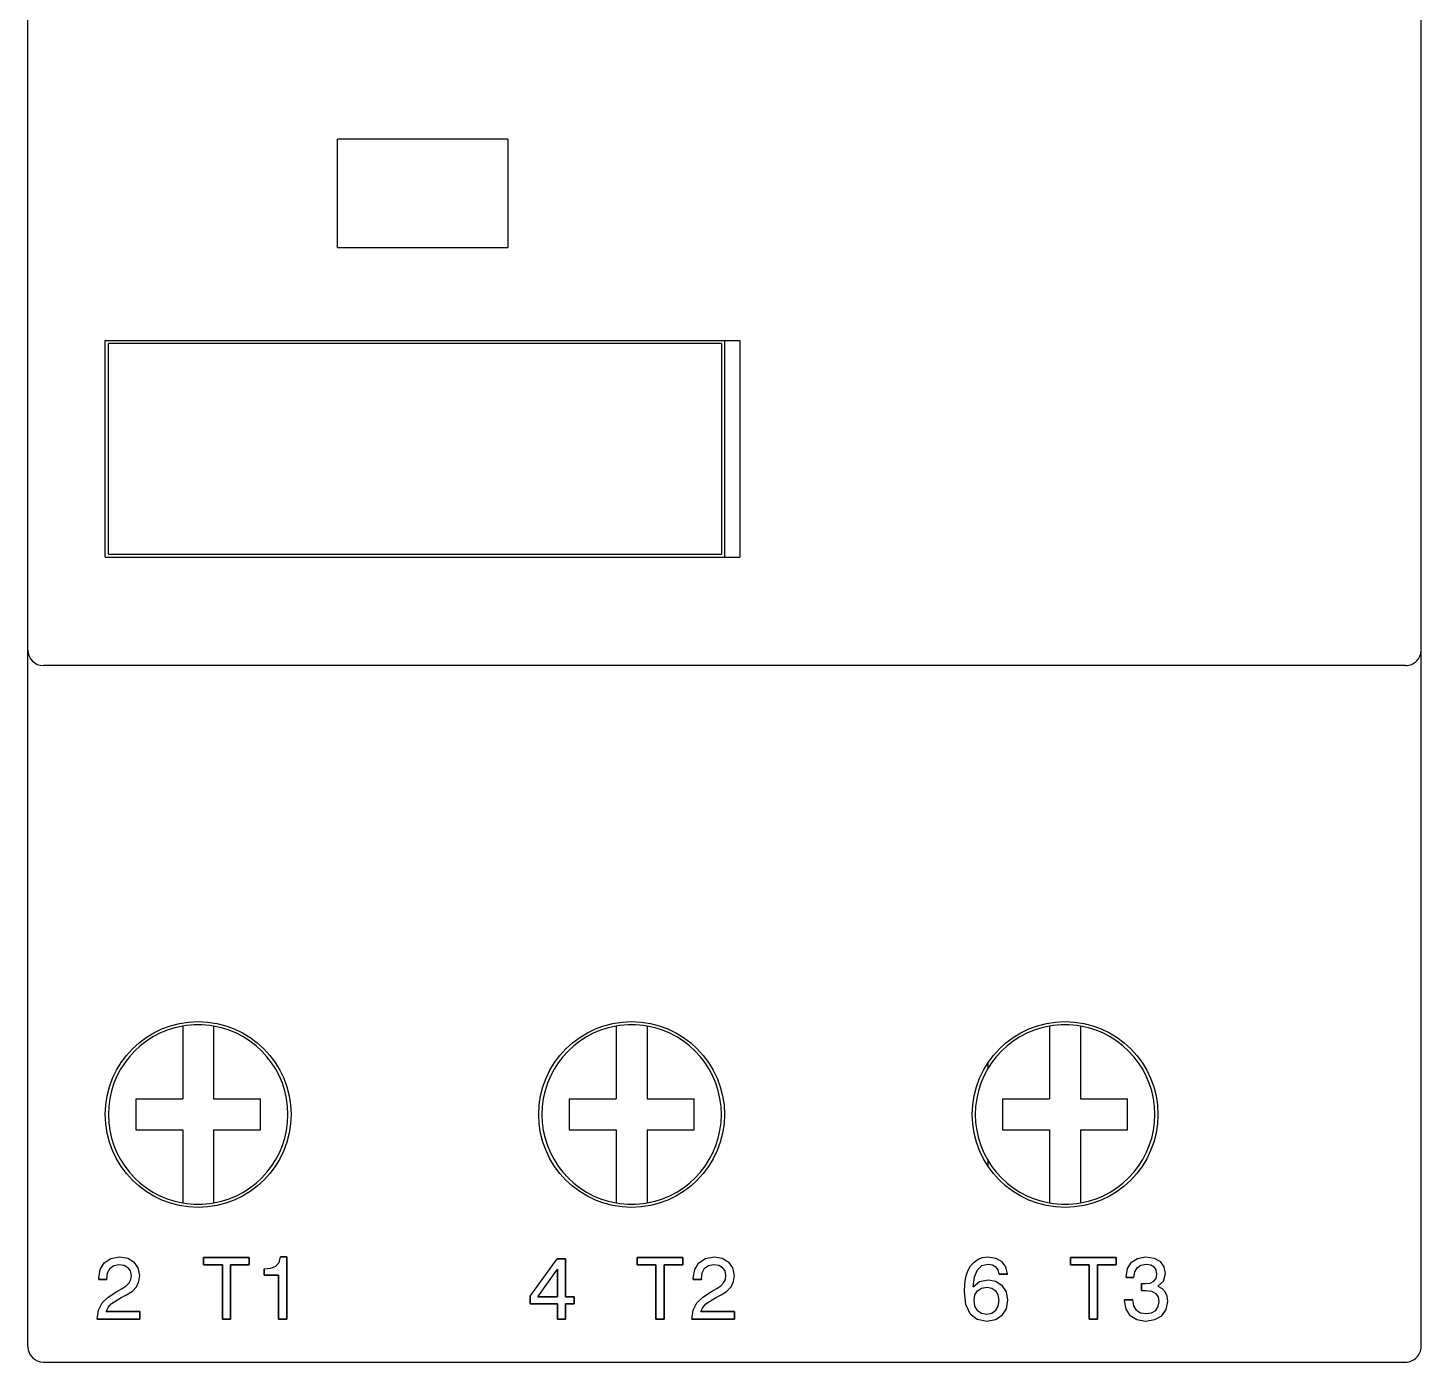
# Model space of a CAD drawing. Extents: x 72 to 370, y -12 to 333.
# Drawn here: x 187.5 to 232.5, y 103.5 to 146.6 of the extents above; entities that cross this region are included whole.
import ezdxf

# ---------------------------------------------------------------- set-up
doc = ezdxf.new("R2010")
doc.units = 0
doc.layers.get('0').update_dxf_attribs({"linetype": 'CONTINUOUS'})

msp = doc.modelspace()

# ---------------------------------------------------------------- linework, layer by layer
at = {"color": 250}
msp.add_line((187.5, 103.999992), (187.5, 193), dxfattribs=at)
at = {"color": 7}
for p, q in [((187.5, 126.499985), (187.5, 170.499985)), ((232.5, 126.499985), (232.5, 170.499985)), ((232.5, 126.499985), (232.5, 170.499985)), ((190, 136.499985), (210.5, 136.499985)), ((190, 129.499985), (210.5, 129.499985)), ((232, 125.999985), (188, 125.999985)), ((187.5, 103.999992), (187.5, 125.512268)), ((232.5, 103.999992), (232.5, 125.512268)), ((232.5, 103.999992), (232.5, 125.506126)), ((188, 103.499992), (232, 103.499992))]:
    msp.add_line(p, q, dxfattribs=at)
at = {"color": 7, "ltscale": 0.000109}
msp.add_line((187.5, 142.978485), (187.5, 142.982849), dxfattribs=at)
at = {"color": 7, "ltscale": 0.1375}
for p, q in [((203, 142.999985), (197.5, 142.999985)), ((197.5, 139.499985), (203, 139.499985))]:
    msp.add_line(p, q, dxfattribs=at)
at = {"color": 7, "ltscale": 0.0875}
for p, q in [((197.5, 139.499985), (197.5, 142.999985)), ((203, 142.999985), (203, 139.499985))]:
    msp.add_line(p, q, dxfattribs=at)
at = {"color": 7, "ltscale": 0.000339}
msp.add_line((187.5, 137.453781), (187.5, 137.467346), dxfattribs=at)
at = {"color": 7, "ltscale": 0.175}
for p, q in [((190, 129.499985), (190, 136.499985)), ((210, 136.499985), (210, 129.499985)), ((210.5, 136.499985), (210.5, 129.499985))]:
    msp.add_line(p, q, dxfattribs=at)
at = {"color": 131, "ltscale": 0.495}
for p, q in [((209.899994, 136.399994), (190.100006, 136.399994)), ((190.100006, 129.599976), (209.899994, 129.599976))]:
    msp.add_line(p, q, dxfattribs=at)
at = {"color": 131, "ltscale": 0.17}
for p, q in [((190.100006, 129.599976), (190.100006, 136.399994)), ((209.900009, 136.399994), (209.900009, 129.599976))]:
    msp.add_line(p, q, dxfattribs=at)
at = {"color": 7, "ltscale": 0.024693}
for p, q in [((187.5, 125.512268), (187.5, 126.499992)), ((232.5, 125.512268), (232.5, 126.499992))]:
    msp.add_line(p, q, dxfattribs=at)
at = {"color": 7, "ltscale": 0.012194}
msp.add_line((232.5, 125.512268), (232.5, 126.000046), dxfattribs=at)
at = {"color": 7, "ltscale": 0.00011}
msp.add_line((187.5, 125.825455), (187.5, 125.829849), dxfattribs=at)
at = {"color": 7, "ltscale": 0.000275}
msp.add_line((187.5, 125.781166), (187.5, 125.79216), dxfattribs=at)
at = {"color": 7, "ltscale": 0.004306}
msp.add_line((187.5, 122.638832), (187.5, 122.811058), dxfattribs=at)
at = {"color": 7, "ltscale": 0.002642}
msp.add_line((187.5, 120.009766), (187.5, 120.115433), dxfattribs=at)
at = {"color": 7, "ltscale": 0.001811}
msp.add_line((187.5, 114.653748), (187.5, 114.726204), dxfattribs=at)
at = {"color": 171, "ltscale": 0.058914}
for p, q in [((192.5, 114.356567), (192.5, 111.999992)), ((193.5, 114.356567), (193.5, 111.999992)), ((206.5, 114.356567), (206.5, 111.999992)), ((207.5, 114.356567), (207.5, 111.999992)), ((220.5, 114.356567), (220.5, 111.999992)), ((221.5, 114.356567), (221.5, 111.999992)), ((192.5, 110.999992), (192.5, 108.643425)), ((193.5, 110.999992), (193.5, 108.643425)), ((206.5, 110.999992), (206.5, 108.643425)), ((207.5, 110.999992), (207.5, 108.643425)), ((220.5, 110.999992), (220.5, 108.643425)), ((221.5, 110.999992), (221.5, 108.643425))]:
    msp.add_line(p, q, dxfattribs=at)
at = {"color": 20, "ltscale": 0.004715}
msp.add_line((218.5, 113.158272), (218.5, 112.969666), dxfattribs=at)
at = {"color": 171, "ltscale": 0.025}
for p, q in [((190.982147, 111.999992), (190.982147, 110.999992)), ((195.017853, 110.999992), (195.017853, 111.999992)), ((204.982147, 111.999992), (204.982147, 110.999992)), ((209.017853, 110.999992), (209.017853, 111.999992)), ((218.982132, 111.999992), (218.982132, 110.999992)), ((223.017853, 110.999992), (223.017853, 111.999992))]:
    msp.add_line(p, q, dxfattribs=at)
at = {"color": 171, "ltscale": 0.037946}
for p, q in [((190.982147, 111.999992), (192.5, 111.999992)), ((193.5, 111.999992), (195.017853, 111.999992)), ((204.982147, 111.999992), (206.5, 111.999992)), ((207.5, 111.999992), (209.017853, 111.999992)), ((221.5, 111.999992), (223.017853, 111.999992)), ((190.982147, 110.999992), (192.5, 110.999992)), ((193.5, 110.999992), (195.017853, 110.999992)), ((204.982147, 110.999992), (206.5, 110.999992)), ((207.5, 110.999992), (209.017853, 110.999992)), ((221.5, 110.999992), (223.017853, 110.999992))]:
    msp.add_line(p, q, dxfattribs=at)
at = {"color": 171, "ltscale": 0.037947}
for p, q in [((218.982132, 111.999992), (220.5, 111.999992)), ((218.982132, 110.999992), (220.5, 110.999992))]:
    msp.add_line(p, q, dxfattribs=at)
at = {"color": 20, "ltscale": 0.004716}
msp.add_line((218.5, 110.030304), (218.5, 109.841682), dxfattribs=at)
at = {"color": 7, "ltscale": 0.006376}
for p, q in [((189.833893, 106.496597), (189.96933, 106.712723)), ((189.833893, 106.496597), (189.96933, 106.712723)), ((209.038544, 106.496597), (209.173981, 106.712723)), ((209.038544, 106.496597), (209.173981, 106.712723))]:
    msp.add_line(p, q, dxfattribs=at)
at = {"color": 7, "ltscale": 0.006256}
for p, q in [((189.96933, 106.712723), (190.179718, 106.84819)), ((189.96933, 106.712723), (190.179718, 106.84819)), ((209.173981, 106.712723), (209.384369, 106.84819)), ((209.173981, 106.712723), (209.384369, 106.84819))]:
    msp.add_line(p, q, dxfattribs=at)
at = {"color": 7, "ltscale": 0.007024}
msp.add_line((190.179718, 106.84819), (190.45639, 106.897171), dxfattribs=at)
msp.add_line((190.179718, 106.84819), (190.45639, 106.897171), dxfattribs=at)
at = {"color": 7, "ltscale": 0.004182}
for p, q in [((190.27774, 106.626297), (190.441986, 106.657974)), ((190.27774, 106.626297), (190.441986, 106.657974)), ((209.48233, 106.626297), (209.646576, 106.657974)), ((209.48233, 106.626297), (209.646576, 106.657974))]:
    msp.add_line(p, q, dxfattribs=at)
at = {"color": 7, "ltscale": 0.004239}
msp.add_line((190.441986, 106.657974), (190.6091, 106.629166), dxfattribs=at)
msp.add_line((190.441986, 106.657974), (190.6091, 106.629166), dxfattribs=at)
at = {"color": 7, "ltscale": 0.006787}
for p, q in [((190.45639, 106.897171), (190.724396, 106.853958)), ((190.45639, 106.897171), (190.724396, 106.853958)), ((209.66098, 106.897171), (209.928986, 106.853958)), ((209.66098, 106.897171), (209.928986, 106.853958)), ((222.96933, 106.254532), (223.012604, 106.522537)), ((222.96933, 106.254532), (223.012604, 106.522537))]:
    msp.add_line(p, q, dxfattribs=at)
at = {"color": 7, "ltscale": 0.006006}
for p, q in [((190.724396, 106.853958), (190.931915, 106.732925)), ((190.724396, 106.853958), (190.931915, 106.732925)), ((209.928986, 106.853958), (210.136505, 106.732925)), ((209.928986, 106.853958), (210.136505, 106.732925))]:
    msp.add_line(p, q, dxfattribs=at)
at = {"color": 7, "ltscale": 0.005838}
for p, q in [((191.067352, 106.542709), (190.931915, 106.732925)), ((191.067352, 106.542709), (190.931915, 106.732925)), ((210.271942, 106.542709), (210.136505, 106.732925)), ((210.271942, 106.542709), (210.136505, 106.732925))]:
    msp.add_line(p, q, dxfattribs=at)
at = {"color": 7, "ltscale": 0.03696}
for p, q in [((194.652374, 106.882767), (193.173981, 106.882767)), ((193.173981, 106.882767), (194.652374, 106.882767)), ((208.652374, 106.882767), (207.173981, 106.882767)), ((207.173981, 106.882767), (208.652374, 106.882767)), ((222.652374, 106.882767), (221.173981, 106.882767)), ((221.173981, 106.882767), (222.652374, 106.882767))]:
    msp.add_line(p, q, dxfattribs=at)
at = {"color": 7, "ltscale": 0.006052}
for p, q in [((193.173981, 106.882767), (193.173981, 106.640701)), ((193.173981, 106.640701), (193.173981, 106.882767)), ((194.652374, 106.640701), (194.652374, 106.882767)), ((194.652374, 106.882767), (194.652374, 106.640701)), ((207.173981, 106.882767), (207.173981, 106.640701)), ((207.173981, 106.640701), (207.173981, 106.882767)), ((208.652374, 106.640701), (208.652374, 106.882767)), ((208.652374, 106.882767), (208.652374, 106.640701)), ((221.173996, 106.882767), (221.173996, 106.640701)), ((221.173996, 106.640701), (221.173996, 106.882767)), ((222.652374, 106.640701), (222.652374, 106.882767)), ((222.652374, 106.882767), (222.652374, 106.640701))]:
    msp.add_line(p, q, dxfattribs=at)
at = {"color": 7, "ltscale": 0.003931}
msp.add_line((195.50827, 106.603226), (195.61203, 106.72139), dxfattribs=at)
msp.add_line((195.50827, 106.603226), (195.61203, 106.72139), dxfattribs=at)
at = {"color": 7, "ltscale": 0.004582}
msp.add_line((195.61203, 106.72139), (195.663849, 106.897171), dxfattribs=at)
msp.add_line((195.61203, 106.72139), (195.663849, 106.897171), dxfattribs=at)
at = {"color": 7, "ltscale": 0.0049}
for p, q in [((195.859833, 106.897171), (195.663849, 106.897171)), ((195.663849, 106.897171), (195.859833, 106.897171))]:
    msp.add_line(p, q, dxfattribs=at)
at = {"color": 7, "ltscale": 0.05036}
for p, q in [((195.859833, 104.882767), (195.859833, 106.897171)), ((195.859833, 106.897171), (195.859833, 104.882767))]:
    msp.add_line(p, q, dxfattribs=at)
at = {"color": 7, "ltscale": 0.037297}
msp.add_line((203.724396, 105.632034), (204.600494, 106.839554), dxfattribs=at)
msp.add_line((203.724396, 105.632034), (204.600494, 106.839554), dxfattribs=at)
at = {"color": 7, "ltscale": 0.006555}
for p, q in [((204.862701, 106.839554), (204.600494, 106.839554)), ((204.600494, 106.839554), (204.862701, 106.839554)), ((189.787811, 106.170944), (190.050018, 106.170944)), ((190.050018, 106.170944), (189.787811, 106.170944)), ((195.597626, 104.882767), (195.859833, 104.882767)), ((195.859833, 104.882767), (195.597626, 104.882767))]:
    msp.add_line(p, q, dxfattribs=at)
at = {"color": 7, "ltscale": 0.030764}
for p, q in [((204.862701, 105.608994), (204.862701, 106.839554)), ((204.862701, 106.839554), (204.862701, 105.608994))]:
    msp.add_line(p, q, dxfattribs=at)
at = {"color": 7, "ltscale": 0.007023}
msp.add_line((209.384369, 106.84819), (209.66098, 106.897171), dxfattribs=at)
msp.add_line((209.384369, 106.84819), (209.66098, 106.897171), dxfattribs=at)
at = {"color": 7, "ltscale": 0.004241}
msp.add_line((209.646576, 106.657974), (209.813751, 106.629166), dxfattribs=at)
msp.add_line((209.646576, 106.657974), (209.813751, 106.629166), dxfattribs=at)
at = {"color": 7, "ltscale": 0.004188}
msp.add_line((217.949188, 106.606125), (218.058685, 106.732925), dxfattribs=at)
msp.add_line((217.949188, 106.606125), (218.058685, 106.732925), dxfattribs=at)
at = {"color": 7, "ltscale": 0.003937}
msp.add_line((218.058685, 106.732925), (218.188385, 106.82225), dxfattribs=at)
msp.add_line((218.058685, 106.732925), (218.188385, 106.82225), dxfattribs=at)
at = {"color": 7, "ltscale": 0.003921}
msp.add_line((218.188385, 106.82225), (218.335358, 106.876999), dxfattribs=at)
msp.add_line((218.188385, 106.82225), (218.335358, 106.876999), dxfattribs=at)
at = {"color": 7, "ltscale": 0.005033}
msp.add_line((218.312286, 106.61763), (218.50827, 106.663742), dxfattribs=at)
msp.add_line((218.312286, 106.61763), (218.50827, 106.663742), dxfattribs=at)
at = {"color": 7, "ltscale": 0.004281}
msp.add_line((218.335358, 106.876999), (218.505402, 106.897171), dxfattribs=at)
msp.add_line((218.335358, 106.876999), (218.505402, 106.897171), dxfattribs=at)
at = {"color": 7, "ltscale": 0.006409}
msp.add_line((218.505402, 106.897171), (218.759003, 106.859726), dxfattribs=at)
msp.add_line((218.505402, 106.897171), (218.759003, 106.859726), dxfattribs=at)
at = {"color": 7, "ltscale": 0.003648}
msp.add_line((218.50827, 106.663742), (218.652374, 106.640701), dxfattribs=at)
msp.add_line((218.50827, 106.663742), (218.652374, 106.640701), dxfattribs=at)
at = {"color": 7, "ltscale": 0.005611}
msp.add_line((218.759003, 106.859726), (218.954926, 106.750198), dxfattribs=at)
msp.add_line((218.759003, 106.859726), (218.954926, 106.750198), dxfattribs=at)
at = {"color": 7, "ltscale": 0.005361}
msp.add_line((219.081757, 106.577286), (218.954926, 106.750198), dxfattribs=at)
msp.add_line((219.081757, 106.577286), (218.954926, 106.750198), dxfattribs=at)
at = {"color": 7, "ltscale": 0.005995}
msp.add_line((223.012604, 106.522537), (223.142242, 106.724258), dxfattribs=at)
msp.add_line((223.012604, 106.522537), (223.142242, 106.724258), dxfattribs=at)
at = {"color": 7, "ltscale": 0.005896}
msp.add_line((223.142242, 106.724258), (223.341095, 106.851059), dxfattribs=at)
msp.add_line((223.142242, 106.724258), (223.341095, 106.851059), dxfattribs=at)
at = {"color": 7, "ltscale": 0.006587}
msp.add_line((223.341095, 106.851059), (223.600494, 106.897171), dxfattribs=at)
msp.add_line((223.341095, 106.851059), (223.600494, 106.897171), dxfattribs=at)
at = {"color": 7, "ltscale": 0.004312}
for p, q in [((223.444855, 106.632034), (223.614899, 106.660873)), ((223.444855, 106.632034), (223.614899, 106.660873)), ((218.300751, 105.081619), (218.470795, 105.052811)), ((218.300751, 105.081619), (218.470795, 105.052811))]:
    msp.add_line(p, q, dxfattribs=at)
at = {"color": 7, "ltscale": 0.006978}
msp.add_line((223.600494, 106.897171), (223.877106, 106.859726), dxfattribs=at)
msp.add_line((223.600494, 106.897171), (223.877106, 106.859726), dxfattribs=at)
at = {"color": 7, "ltscale": 0.00379}
msp.add_line((223.614899, 106.660873), (223.76474, 106.637802), dxfattribs=at)
msp.add_line((223.614899, 106.660873), (223.76474, 106.637802), dxfattribs=at)
at = {"color": 7, "ltscale": 0.005706}
msp.add_line((223.877106, 106.859726), (224.078888, 106.753098), dxfattribs=at)
msp.add_line((223.877106, 106.859726), (224.078888, 106.753098), dxfattribs=at)
at = {"color": 7, "ltscale": 0.00526}
msp.add_line((224.202789, 106.583054), (224.078888, 106.753098), dxfattribs=at)
msp.add_line((224.202789, 106.583054), (224.078888, 106.753098), dxfattribs=at)
at = {"color": 7, "ltscale": 0.007225}
for p, q in [((189.787811, 106.211288), (189.833893, 106.496597)), ((189.787811, 106.211288), (189.833893, 106.496597)), ((208.992401, 106.211288), (209.038544, 106.496597)), ((208.992401, 106.211288), (209.038544, 106.496597))]:
    msp.add_line(p, q, dxfattribs=at)
at = {"color": 7, "ltscale": 0.001009}
for p, q in [((189.787811, 106.211288), (189.787811, 106.170944)), ((189.787811, 106.170944), (189.787811, 106.211288)), ((208.992401, 106.211288), (208.992401, 106.170944)), ((208.992401, 106.170944), (208.992401, 106.211288))]:
    msp.add_line(p, q, dxfattribs=at)
at = {"color": 7, "ltscale": 0.004942}
for p, q in [((190.050018, 106.194016), (190.075958, 106.389969)), ((190.050018, 106.194016), (190.075958, 106.389969)), ((209.254669, 106.194016), (209.280609, 106.389969)), ((209.254669, 106.194016), (209.280609, 106.389969))]:
    msp.add_line(p, q, dxfattribs=at)
at = {"color": 7, "ltscale": 0.004094}
for p, q in [((190.075958, 106.389969), (190.153778, 106.534073)), ((190.075958, 106.389969), (190.153778, 106.534073)), ((209.280609, 106.389969), (209.358429, 106.534073)), ((209.280609, 106.389969), (209.358429, 106.534073))]:
    msp.add_line(p, q, dxfattribs=at)
at = {"color": 7, "ltscale": 0.003863}
msp.add_line((190.153778, 106.534073), (190.27774, 106.626297), dxfattribs=at)
msp.add_line((190.153778, 106.534073), (190.27774, 106.626297), dxfattribs=at)
at = {"color": 7, "ltscale": 0.003585}
msp.add_line((190.6091, 106.629166), (190.733063, 106.557114), dxfattribs=at)
msp.add_line((190.6091, 106.629166), (190.733063, 106.557114), dxfattribs=at)
at = {"color": 7, "ltscale": 0.003459}
for p, q in [((190.813751, 106.444717), (190.733063, 106.557114)), ((190.813751, 106.444717), (190.733063, 106.557114)), ((210.018341, 106.444717), (209.937653, 106.557114)), ((210.018341, 106.444717), (209.937653, 106.557114)), ((224.012604, 105.608994), (223.931915, 105.72139)), ((224.012604, 105.608994), (223.931915, 105.72139))]:
    msp.add_line(p, q, dxfattribs=at)
at = {"color": 7, "ltscale": 0.003603}
for p, q in [((190.84256, 106.303513), (190.813751, 106.444717)), ((190.84256, 106.303513), (190.813751, 106.444717)), ((210.04715, 106.303513), (210.018341, 106.444717)), ((210.04715, 106.303513), (210.018341, 106.444717))]:
    msp.add_line(p, q, dxfattribs=at)
at = {"color": 7, "ltscale": 0.003352}
for p, q in [((190.822357, 106.170944), (190.84256, 106.303513)), ((190.822357, 106.170944), (190.84256, 106.303513)), ((210.027008, 106.170944), (210.04715, 106.303513)), ((210.027008, 106.170944), (210.04715, 106.303513))]:
    msp.add_line(p, q, dxfattribs=at)
at = {"color": 7, "ltscale": 0.006174}
for p, q in [((191.116302, 106.300644), (191.067352, 106.542709)), ((191.116302, 106.300644), (191.067352, 106.542709)), ((210.320953, 106.300644), (210.271942, 106.542709)), ((210.320953, 106.300644), (210.271942, 106.542709))]:
    msp.add_line(p, q, dxfattribs=at)
at = {"color": 7, "ltscale": 0.004881}
for p, q in [((191.087494, 106.107559), (191.116302, 106.300644)), ((191.087494, 106.107559), (191.116302, 106.300644)), ((210.292145, 106.107559), (210.320953, 106.300644)), ((210.292145, 106.107559), (210.320953, 106.300644))]:
    msp.add_line(p, q, dxfattribs=at)
at = {"color": 7, "ltscale": 0.015201}
for p, q in [((193.173981, 106.640701), (193.782013, 106.640701)), ((193.782013, 106.640701), (193.173981, 106.640701)), ((207.173981, 106.640701), (207.782013, 106.640701)), ((207.782013, 106.640701), (207.173981, 106.640701)), ((221.173981, 106.640701), (221.782013, 106.640701)), ((221.782013, 106.640701), (221.173981, 106.640701))]:
    msp.add_line(p, q, dxfattribs=at)
at = {"color": 7, "ltscale": 0.043948}
for p, q in [((193.782013, 106.640701), (193.782013, 104.882767)), ((193.782013, 104.882767), (193.782013, 106.640701)), ((194.04715, 104.882767), (194.04715, 106.640701)), ((194.04715, 106.640701), (194.04715, 104.882767)), ((207.782013, 106.640701), (207.782013, 104.882767)), ((207.782013, 104.882767), (207.782013, 106.640701)), ((208.04715, 104.882767), (208.04715, 106.640701)), ((208.04715, 106.640701), (208.04715, 104.882767)), ((221.782013, 106.640701), (221.782013, 104.882767)), ((221.782013, 104.882767), (221.782013, 106.640701)), ((222.047165, 104.882767), (222.047165, 106.640701)), ((222.047165, 106.640701), (222.047165, 104.882767))]:
    msp.add_line(p, q, dxfattribs=at)
at = {"color": 7, "ltscale": 0.015131}
for p, q in [((194.04715, 106.640701), (194.652374, 106.640701)), ((194.652374, 106.640701), (194.04715, 106.640701)), ((208.04715, 106.640701), (208.652374, 106.640701)), ((208.652374, 106.640701), (208.04715, 106.640701)), ((222.04715, 106.640701), (222.652374, 106.640701)), ((222.652374, 106.640701), (222.04715, 106.640701))]:
    msp.add_line(p, q, dxfattribs=at)
at = {"color": 7, "ltscale": 0.005507}
msp.add_line((195.130707, 106.511002), (195.349762, 106.534073), dxfattribs=at)
msp.add_line((195.130707, 106.511002), (195.349762, 106.534073), dxfattribs=at)
at = {"color": 7, "ltscale": 0.005115}
for p, q in [((195.130707, 106.511002), (195.130707, 106.306412)), ((195.130707, 106.306412), (195.130707, 106.511002))]:
    msp.add_line(p, q, dxfattribs=at)
at = {"color": 7, "ltscale": 0.011673}
for p, q in [((195.130707, 106.306412), (195.597626, 106.306412)), ((195.597626, 106.306412), (195.130707, 106.306412))]:
    msp.add_line(p, q, dxfattribs=at)
at = {"color": 7, "ltscale": 0.004323}
msp.add_line((195.349762, 106.534073), (195.50827, 106.603226), dxfattribs=at)
msp.add_line((195.349762, 106.534073), (195.50827, 106.603226), dxfattribs=at)
at = {"color": 7, "ltscale": 0.035591}
for p, q in [((195.597626, 106.306412), (195.597626, 104.882767)), ((195.597626, 104.882767), (195.597626, 106.306412))]:
    msp.add_line(p, q, dxfattribs=at)
at = {"color": 7, "ltscale": 0.027487}
msp.add_line((203.966461, 105.608994), (204.603363, 106.505234), dxfattribs=at)
msp.add_line((203.966461, 105.608994), (204.603363, 106.505234), dxfattribs=at)
at = {"color": 7, "ltscale": 0.022406}
for p, q in [((204.603363, 106.505234), (204.603363, 105.608994)), ((204.603363, 105.608994), (204.603363, 106.505234))]:
    msp.add_line(p, q, dxfattribs=at)
at = {"color": 7, "ltscale": 0.003861}
msp.add_line((209.358429, 106.534073), (209.48233, 106.626297), dxfattribs=at)
msp.add_line((209.358429, 106.534073), (209.48233, 106.626297), dxfattribs=at)
at = {"color": 7, "ltscale": 0.003583}
msp.add_line((209.813751, 106.629166), (209.937653, 106.557114), dxfattribs=at)
msp.add_line((209.813751, 106.629166), (209.937653, 106.557114), dxfattribs=at)
at = {"color": 7, "ltscale": 0.00578}
msp.add_line((217.759003, 106.026871), (217.799347, 106.254532), dxfattribs=at)
msp.add_line((217.759003, 106.026871), (217.799347, 106.254532), dxfattribs=at)
at = {"color": 7, "ltscale": 0.00508}
msp.add_line((217.799347, 106.254532), (217.862701, 106.447617), dxfattribs=at)
msp.add_line((217.799347, 106.254532), (217.862701, 106.447617), dxfattribs=at)
at = {"color": 7, "ltscale": 0.004514}
msp.add_line((217.862701, 106.447617), (217.949188, 106.606125), dxfattribs=at)
msp.add_line((217.862701, 106.447617), (217.949188, 106.606125), dxfattribs=at)
at = {"color": 7, "ltscale": 0.007999}
msp.add_line((218.035614, 105.937515), (218.078888, 106.254532), dxfattribs=at)
msp.add_line((218.035614, 105.937515), (218.078888, 106.254532), dxfattribs=at)
at = {"color": 7, "ltscale": 0.006141}
msp.add_line((218.078888, 106.254532), (218.171112, 106.482193), dxfattribs=at)
msp.add_line((218.078888, 106.254532), (218.171112, 106.482193), dxfattribs=at)
at = {"color": 7, "ltscale": 0.004891}
msp.add_line((218.171112, 106.482193), (218.312286, 106.61763), dxfattribs=at)
msp.add_line((218.171112, 106.482193), (218.312286, 106.61763), dxfattribs=at)
at = {"color": 7, "ltscale": 0.003128}
for p, q in [((218.652374, 106.640701), (218.761871, 106.580185)), ((218.652374, 106.640701), (218.761871, 106.580185)), ((223.76474, 106.637802), (223.874237, 106.577286)), ((223.76474, 106.637802), (223.874237, 106.577286))]:
    msp.add_line(p, q, dxfattribs=at)
at = {"color": 7, "ltscale": 0.003099}
msp.add_line((218.833893, 106.479294), (218.761871, 106.580185), dxfattribs=at)
msp.add_line((218.833893, 106.479294), (218.761871, 106.580185), dxfattribs=at)
at = {"color": 7, "ltscale": 0.003513}
msp.add_line((218.871368, 106.343857), (218.833893, 106.479294), dxfattribs=at)
msp.add_line((218.871368, 106.343857), (218.833893, 106.479294), dxfattribs=at)
at = {"color": 7, "ltscale": 0.006628}
for p, q in [((218.871368, 106.343857), (219.136505, 106.343857)), ((219.136505, 106.343857), (218.871368, 106.343857)), ((223.188385, 105.511002), (222.923248, 105.511002)), ((222.923248, 105.511002), (223.188385, 105.511002)), ((193.782013, 104.882767), (194.04715, 104.882767)), ((194.04715, 104.882767), (193.782013, 104.882767)), ((207.782013, 104.882767), (208.04715, 104.882767)), ((208.04715, 104.882767), (207.782013, 104.882767)), ((221.782013, 104.882767), (222.04715, 104.882767)), ((222.04715, 104.882767), (221.782013, 104.882767))]:
    msp.add_line(p, q, dxfattribs=at)
at = {"color": 7, "ltscale": 0.005994}
msp.add_line((219.136505, 106.343857), (219.081757, 106.577286), dxfattribs=at)
msp.add_line((219.136505, 106.343857), (219.081757, 106.577286), dxfattribs=at)
at = {"color": 7, "ltscale": 0.000504}
for p, q in [((222.96933, 106.254532), (222.96933, 106.23436)), ((222.96933, 106.23436), (222.96933, 106.254532)), ((222.923248, 105.511002), (222.923248, 105.490829)), ((222.923248, 105.490829), (222.923248, 105.511002))]:
    msp.add_line(p, q, dxfattribs=at)
at = {"color": 7, "ltscale": 0.006413}
for p, q in [((222.96933, 106.23436), (223.225861, 106.23436)), ((223.225861, 106.23436), (222.96933, 106.23436))]:
    msp.add_line(p, q, dxfattribs=at)
at = {"color": 7, "ltscale": 0.004646}
msp.add_line((223.225861, 106.23436), (223.248871, 106.418777), dxfattribs=at)
msp.add_line((223.225861, 106.23436), (223.248871, 106.418777), dxfattribs=at)
at = {"color": 7, "ltscale": 0.003807}
msp.add_line((223.248871, 106.418777), (223.323822, 106.551346), dxfattribs=at)
msp.add_line((223.248871, 106.418777), (223.323822, 106.551346), dxfattribs=at)
at = {"color": 7, "ltscale": 0.003637}
msp.add_line((223.323822, 106.551346), (223.444855, 106.632034), dxfattribs=at)
msp.add_line((223.323822, 106.551346), (223.444855, 106.632034), dxfattribs=at)
at = {"color": 7, "ltscale": 0.002939}
msp.add_line((223.871368, 106.110428), (223.940521, 106.205521), dxfattribs=at)
msp.add_line((223.871368, 106.110428), (223.940521, 106.205521), dxfattribs=at)
at = {"color": 7, "ltscale": 0.002958}
msp.add_line((223.940521, 106.479294), (223.874237, 106.577286), dxfattribs=at)
msp.add_line((223.940521, 106.479294), (223.874237, 106.577286), dxfattribs=at)
at = {"color": 7, "ltscale": 0.003376}
msp.add_line((223.966461, 106.346756), (223.940521, 106.479294), dxfattribs=at)
msp.add_line((223.966461, 106.346756), (223.940521, 106.479294), dxfattribs=at)
at = {"color": 7, "ltscale": 0.00359}
msp.add_line((223.940521, 106.205521), (223.966461, 106.346756), dxfattribs=at)
msp.add_line((223.940521, 106.205521), (223.966461, 106.346756), dxfattribs=at)
at = {"color": 7, "ltscale": 0.006414}
msp.add_line((224.179718, 106.110428), (224.246002, 106.358261), dxfattribs=at)
msp.add_line((224.179718, 106.110428), (224.246002, 106.358261), dxfattribs=at)
at = {"color": 7, "ltscale": 0.005723}
msp.add_line((224.246002, 106.358261), (224.202789, 106.583054), dxfattribs=at)
msp.add_line((224.246002, 106.358261), (224.202789, 106.583054), dxfattribs=at)
at = {"color": 7, "ltscale": 0.000577}
for p, q in [((190.050018, 106.170944), (190.050018, 106.194016)), ((190.050018, 106.194016), (190.050018, 106.170944)), ((209.254669, 106.170944), (209.254669, 106.194016)), ((209.254669, 106.194016), (209.254669, 106.170944))]:
    msp.add_line(p, q, dxfattribs=at)
at = {"color": 7, "ltscale": 0.008355}
for p, q in [((190.096161, 105.603226), (190.378571, 105.781906)), ((190.096161, 105.603226), (190.378571, 105.781906)), ((209.300751, 105.603226), (209.58316, 105.781906)), ((209.300751, 105.603226), (209.58316, 105.781906))]:
    msp.add_line(p, q, dxfattribs=at)
at = {"color": 7, "ltscale": 0.004836}
for p, q in [((190.378571, 105.781906), (190.548615, 105.87413)), ((190.378571, 105.781906), (190.548615, 105.87413)), ((209.58316, 105.781906), (209.753204, 105.87413)), ((209.58316, 105.781906), (209.753204, 105.87413))]:
    msp.add_line(p, q, dxfattribs=at)
at = {"color": 7, "ltscale": 0.003836}
msp.add_line((190.548615, 105.87413), (190.675385, 105.960587), dxfattribs=at)
msp.add_line((190.548615, 105.87413), (190.675385, 105.960587), dxfattribs=at)
at = {"color": 7, "ltscale": 0.003364}
for p, q in [((190.675385, 105.960587), (190.767609, 106.058548)), ((190.675385, 105.960587), (190.767609, 106.058548)), ((209.880035, 105.960587), (209.97226, 106.058548)), ((209.880035, 105.960587), (209.97226, 106.058548))]:
    msp.add_line(p, q, dxfattribs=at)
at = {"color": 7, "ltscale": 0.005675}
msp.add_line((190.684052, 105.66951), (190.874237, 105.793442), dxfattribs=at)
msp.add_line((190.684052, 105.66951), (190.874237, 105.793442), dxfattribs=at)
at = {"color": 7, "ltscale": 0.003126}
for p, q in [((190.767609, 106.058548), (190.822357, 106.170944)), ((190.767609, 106.058548), (190.822357, 106.170944)), ((209.97226, 106.058548), (210.027008, 106.170944)), ((209.97226, 106.058548), (210.027008, 106.170944))]:
    msp.add_line(p, q, dxfattribs=at)
at = {"color": 7, "ltscale": 0.004943}
for p, q in [((190.874237, 105.793442), (191.009674, 105.937515)), ((190.874237, 105.793442), (191.009674, 105.937515)), ((210.078888, 105.793442), (210.214325, 105.937515)), ((210.078888, 105.793442), (210.214325, 105.937515))]:
    msp.add_line(p, q, dxfattribs=at)
at = {"color": 7, "ltscale": 0.004675}
for p, q in [((191.009674, 105.937515), (191.087494, 106.107559)), ((191.009674, 105.937515), (191.087494, 106.107559)), ((210.214325, 105.937515), (210.292145, 106.107559)), ((210.214325, 105.937515), (210.292145, 106.107559))]:
    msp.add_line(p, q, dxfattribs=at)
at = {"color": 7, "ltscale": 0.006557}
for p, q in [((208.992401, 106.170944), (209.254669, 106.170944)), ((209.254669, 106.170944), (208.992401, 106.170944))]:
    msp.add_line(p, q, dxfattribs=at)
at = {"color": 7, "ltscale": 0.003837}
msp.add_line((209.753204, 105.87413), (209.880035, 105.960587), dxfattribs=at)
msp.add_line((209.753204, 105.87413), (209.880035, 105.960587), dxfattribs=at)
at = {"color": 7, "ltscale": 0.005676}
msp.add_line((209.888641, 105.66951), (210.078888, 105.793442), dxfattribs=at)
msp.add_line((209.888641, 105.66951), (210.078888, 105.793442), dxfattribs=at)
at = {"color": 7, "ltscale": 0.006419}
msp.add_line((217.747467, 105.77037), (217.759003, 106.026871), dxfattribs=at)
msp.add_line((217.747467, 105.77037), (217.759003, 106.026871), dxfattribs=at)
at = {"color": 7, "ltscale": 0.010295}
msp.add_line((217.793549, 105.36116), (217.747467, 105.77037), dxfattribs=at)
msp.add_line((217.793549, 105.36116), (217.747467, 105.77037), dxfattribs=at)
at = {"color": 7, "ltscale": 0.006561}
msp.add_line((218.035614, 105.937515), (218.240265, 106.101791), dxfattribs=at)
msp.add_line((218.035614, 105.937515), (218.240265, 106.101791), dxfattribs=at)
at = {"color": 7, "ltscale": 0.003942}
for p, q in [((218.090363, 105.66951), (218.171112, 105.804947)), ((218.090363, 105.66951), (218.171112, 105.804947)), ((218.84256, 105.672379), (218.761871, 105.807846)), ((218.84256, 105.672379), (218.761871, 105.807846))]:
    msp.add_line(p, q, dxfattribs=at)
at = {"color": 7, "ltscale": 0.003955}
msp.add_line((218.171112, 105.804947), (218.303619, 105.891403), dxfattribs=at)
msp.add_line((218.171112, 105.804947), (218.303619, 105.891403), dxfattribs=at)
at = {"color": 7, "ltscale": 0.006994}
msp.add_line((218.240265, 106.101791), (218.514008, 106.159409), dxfattribs=at)
msp.add_line((218.240265, 106.101791), (218.514008, 106.159409), dxfattribs=at)
at = {"color": 7, "ltscale": 0.004538}
msp.add_line((218.303619, 105.891403), (218.48233, 105.923111), dxfattribs=at)
msp.add_line((218.303619, 105.891403), (218.48233, 105.923111), dxfattribs=at)
at = {"color": 7, "ltscale": 0.003971}
msp.add_line((218.48233, 105.923111), (218.63797, 105.891403), dxfattribs=at)
msp.add_line((218.48233, 105.923111), (218.63797, 105.891403), dxfattribs=at)
at = {"color": 7, "ltscale": 0.006444}
msp.add_line((218.514008, 106.159409), (218.767609, 106.113327), dxfattribs=at)
msp.add_line((218.514008, 106.159409), (218.767609, 106.113327), dxfattribs=at)
at = {"color": 7, "ltscale": 0.003736}
msp.add_line((218.63797, 105.891403), (218.761871, 105.807846), dxfattribs=at)
msp.add_line((218.63797, 105.891403), (218.761871, 105.807846), dxfattribs=at)
at = {"color": 7, "ltscale": 0.006096}
msp.add_line((218.767609, 106.113327), (218.97226, 105.980759), dxfattribs=at)
msp.add_line((218.767609, 106.113327), (218.97226, 105.980759), dxfattribs=at)
at = {"color": 7, "ltscale": 0.006217}
msp.add_line((219.104828, 105.77037), (218.97226, 105.980759), dxfattribs=at)
msp.add_line((219.104828, 105.77037), (218.97226, 105.980759), dxfattribs=at)
at = {"color": 7, "ltscale": 0.006953}
msp.add_line((219.153778, 105.496597), (219.104828, 105.77037), dxfattribs=at)
msp.add_line((219.153778, 105.496597), (219.104828, 105.77037), dxfattribs=at)
at = {"color": 7, "ltscale": 0.002812}
msp.add_line((223.473663, 106.038376), (223.58609, 106.035507), dxfattribs=at)
msp.add_line((223.473663, 106.038376), (223.58609, 106.035507), dxfattribs=at)
at = {"color": 7, "ltscale": 0.005692}
for p, q in [((223.473663, 106.038376), (223.473663, 105.810715)), ((223.473663, 105.810715), (223.473663, 106.038376))]:
    msp.add_line(p, q, dxfattribs=at)
at = {"color": 7, "ltscale": 0.003534}
msp.add_line((223.473663, 105.810715), (223.614899, 105.816483), dxfattribs=at)
msp.add_line((223.473663, 105.810715), (223.614899, 105.816483), dxfattribs=at)
at = {"color": 7, "ltscale": 0.004129}
msp.add_line((223.58609, 106.035507), (223.750336, 106.052811), dxfattribs=at)
msp.add_line((223.58609, 106.035507), (223.750336, 106.052811), dxfattribs=at)
at = {"color": 7, "ltscale": 0.004584}
msp.add_line((223.614899, 105.816483), (223.796417, 105.790543), dxfattribs=at)
msp.add_line((223.614899, 105.816483), (223.796417, 105.790543), dxfattribs=at)
at = {"color": 7, "ltscale": 0.003351}
msp.add_line((223.750336, 106.052811), (223.871368, 106.110428), dxfattribs=at)
msp.add_line((223.750336, 106.052811), (223.871368, 106.110428), dxfattribs=at)
at = {"color": 7, "ltscale": 0.003803}
msp.add_line((223.796417, 105.790543), (223.931915, 105.72139), dxfattribs=at)
msp.add_line((223.796417, 105.790543), (223.931915, 105.72139), dxfattribs=at)
at = {"color": 7, "ltscale": 0.006088}
msp.add_line((223.992401, 105.954819), (224.179718, 106.110428), dxfattribs=at)
msp.add_line((223.992401, 105.954819), (224.179718, 106.110428), dxfattribs=at)
at = {"color": 7, "ltscale": 0.003967}
msp.add_line((223.992401, 105.954819), (224.130707, 105.876999), dxfattribs=at)
msp.add_line((223.992401, 105.954819), (224.130707, 105.876999), dxfattribs=at)
at = {"color": 7, "ltscale": 0.00372}
msp.add_line((224.234467, 105.77037), (224.130707, 105.876999), dxfattribs=at)
msp.add_line((224.234467, 105.77037), (224.130707, 105.876999), dxfattribs=at)
at = {"color": 7, "ltscale": 0.003804}
msp.add_line((224.297882, 105.632034), (224.234467, 105.77037), dxfattribs=at)
msp.add_line((224.297882, 105.632034), (224.234467, 105.77037), dxfattribs=at)
at = {"color": 7, "ltscale": 0.006477}
for p, q in [((189.779144, 105.18248), (189.897308, 105.41304)), ((189.779144, 105.18248), (189.897308, 105.41304)), ((208.983734, 105.18248), (209.101898, 105.41304)), ((208.983734, 105.18248), (209.101898, 105.41304))]:
    msp.add_line(p, q, dxfattribs=at)
at = {"color": 7, "ltscale": 0.006879}
for p, q in [((189.897308, 105.41304), (190.096161, 105.603226)), ((189.897308, 105.41304), (190.096161, 105.603226)), ((209.101898, 105.41304), (209.300751, 105.603226)), ((209.101898, 105.41304), (209.300751, 105.603226))]:
    msp.add_line(p, q, dxfattribs=at)
at = {"color": 7, "ltscale": 0.003824}
for p, q in [((190.090363, 105.266037), (190.194122, 105.378433)), ((190.090363, 105.266037), (190.194122, 105.378433)), ((209.295013, 105.266037), (209.398773, 105.378433)), ((209.295013, 105.266037), (209.398773, 105.378433))]:
    msp.add_line(p, q, dxfattribs=at)
at = {"color": 7, "ltscale": 0.009493}
for p, q in [((190.194122, 105.378433), (190.514008, 105.583054)), ((190.194122, 105.378433), (190.514008, 105.583054)), ((209.398773, 105.378433), (209.718658, 105.583054)), ((209.398773, 105.378433), (209.718658, 105.583054))]:
    msp.add_line(p, q, dxfattribs=at)
at = {"color": 7, "ltscale": 0.004769}
msp.add_line((190.514008, 105.583054), (190.684052, 105.66951), dxfattribs=at)
msp.add_line((190.514008, 105.583054), (190.684052, 105.66951), dxfattribs=at)
at = {"color": 7, "ltscale": 0.00634}
for p, q in [((203.724396, 105.632034), (203.724396, 105.378433)), ((203.724396, 105.378433), (203.724396, 105.632034))]:
    msp.add_line(p, q, dxfattribs=at)
at = {"color": 7, "ltscale": 0.021974}
for p, q in [((203.724396, 105.378433), (204.603363, 105.378433)), ((204.603363, 105.378433), (203.724396, 105.378433))]:
    msp.add_line(p, q, dxfattribs=at)
at = {"color": 7, "ltscale": 0.015923}
for p, q in [((204.603363, 105.608994), (203.966461, 105.608994)), ((203.966461, 105.608994), (204.603363, 105.608994))]:
    msp.add_line(p, q, dxfattribs=at)
at = {"color": 7, "ltscale": 0.012392}
for p, q in [((204.603363, 105.378433), (204.603363, 104.882767)), ((204.603363, 104.882767), (204.603363, 105.378433)), ((204.862701, 104.882767), (204.862701, 105.378433)), ((204.862701, 105.378433), (204.862701, 104.882767))]:
    msp.add_line(p, q, dxfattribs=at)
at = {"color": 7, "ltscale": 0.007133}
for p, q in [((205.148041, 105.608994), (204.862701, 105.608994)), ((204.862701, 105.608994), (205.148041, 105.608994)), ((204.862701, 105.378433), (205.148041, 105.378433)), ((205.148041, 105.378433), (204.862701, 105.378433))]:
    msp.add_line(p, q, dxfattribs=at)
at = {"color": 7, "ltscale": 0.005764}
for p, q in [((205.148041, 105.378433), (205.148041, 105.608994)), ((205.148041, 105.608994), (205.148041, 105.378433))]:
    msp.add_line(p, q, dxfattribs=at)
at = {"color": 7, "ltscale": 0.004768}
msp.add_line((209.718658, 105.583054), (209.888641, 105.66951), dxfattribs=at)
msp.add_line((209.718658, 105.583054), (209.888641, 105.66951), dxfattribs=at)
at = {"color": 7, "ltscale": 0.008218}
msp.add_line((217.934784, 105.064316), (217.793549, 105.36116), dxfattribs=at)
msp.add_line((217.934784, 105.064316), (217.793549, 105.36116), dxfattribs=at)
at = {"color": 7, "ltscale": 0.004525}
msp.add_line((218.061554, 105.490829), (218.090363, 105.66951), dxfattribs=at)
msp.add_line((218.061554, 105.490829), (218.090363, 105.66951), dxfattribs=at)
at = {"color": 7, "ltscale": 0.004585}
msp.add_line((218.087494, 105.30928), (218.061554, 105.490829), dxfattribs=at)
msp.add_line((218.087494, 105.30928), (218.061554, 105.490829), dxfattribs=at)
at = {"color": 7, "ltscale": 0.004041}
msp.add_line((218.171112, 105.170944), (218.087494, 105.30928), dxfattribs=at)
msp.add_line((218.171112, 105.170944), (218.087494, 105.30928), dxfattribs=at)
at = {"color": 7, "ltscale": 0.004003}
msp.add_line((218.761871, 105.173843), (218.84256, 105.312149), dxfattribs=at)
msp.add_line((218.761871, 105.173843), (218.84256, 105.312149), dxfattribs=at)
at = {"color": 7, "ltscale": 0.004536}
msp.add_line((218.874237, 105.493729), (218.84256, 105.672379), dxfattribs=at)
msp.add_line((218.874237, 105.493729), (218.84256, 105.672379), dxfattribs=at)
at = {"color": 7, "ltscale": 0.004608}
msp.add_line((218.84256, 105.312149), (218.874237, 105.493729), dxfattribs=at)
msp.add_line((218.84256, 105.312149), (218.874237, 105.493729), dxfattribs=at)
at = {"color": 7, "ltscale": 0.006882}
msp.add_line((219.104828, 105.225693), (219.153778, 105.496597), dxfattribs=at)
msp.add_line((219.104828, 105.225693), (219.153778, 105.496597), dxfattribs=at)
at = {"color": 7, "ltscale": 0.007011}
msp.add_line((222.96933, 105.214188), (222.923248, 105.490829), dxfattribs=at)
msp.add_line((222.96933, 105.214188), (222.923248, 105.490829), dxfattribs=at)
at = {"color": 7, "ltscale": 0.00482}
msp.add_line((223.220062, 105.320816), (223.188385, 105.511002), dxfattribs=at)
msp.add_line((223.220062, 105.320816), (223.188385, 105.511002), dxfattribs=at)
at = {"color": 7, "ltscale": 0.00404}
msp.add_line((223.303619, 105.18248), (223.220062, 105.320816), dxfattribs=at)
msp.add_line((223.303619, 105.18248), (223.220062, 105.320816), dxfattribs=at)
at = {"color": 7, "ltscale": 0.004253}
msp.add_line((224.009674, 105.294876), (224.041412, 105.462021), dxfattribs=at)
msp.add_line((224.009674, 105.294876), (224.041412, 105.462021), dxfattribs=at)
at = {"color": 7, "ltscale": 0.003744}
msp.add_line((224.041412, 105.462021), (224.012604, 105.608994), dxfattribs=at)
msp.add_line((224.041412, 105.462021), (224.012604, 105.608994), dxfattribs=at)
at = {"color": 7, "ltscale": 0.006613}
msp.add_line((224.269073, 105.202652), (224.320953, 105.462021), dxfattribs=at)
msp.add_line((224.269073, 105.202652), (224.320953, 105.462021), dxfattribs=at)
at = {"color": 7, "ltscale": 0.004289}
msp.add_line((224.320953, 105.462021), (224.297882, 105.632034), dxfattribs=at)
msp.add_line((224.320953, 105.462021), (224.297882, 105.632034), dxfattribs=at)
at = {"color": 7, "ltscale": 0.007337}
for p, q in [((189.741669, 104.891403), (189.779144, 105.18248)), ((189.741669, 104.891403), (189.779144, 105.18248)), ((208.94632, 104.891403), (208.983734, 105.18248)), ((208.94632, 104.891403), (208.983734, 105.18248))]:
    msp.add_line(p, q, dxfattribs=at)
at = {"color": 7, "ltscale": 0.000216}
for p, q in [((189.741669, 104.891403), (189.741669, 104.882767)), ((189.741669, 104.882767), (189.741669, 104.891403)), ((208.94632, 104.891403), (208.94632, 104.882767)), ((208.94632, 104.882767), (208.94632, 104.891403))]:
    msp.add_line(p, q, dxfattribs=at)
at = {"color": 7, "ltscale": 0.034366}
for p, q in [((189.741669, 104.882767), (191.116302, 104.882767)), ((191.116302, 104.882767), (189.741669, 104.882767)), ((208.94632, 104.882767), (210.320953, 104.882767)), ((210.320953, 104.882767), (208.94632, 104.882767))]:
    msp.add_line(p, q, dxfattribs=at)
at = {"color": 7, "ltscale": 0.003708}
msp.add_line((190.029877, 105.1306), (190.090363, 105.266037), dxfattribs=at)
msp.add_line((190.029877, 105.1306), (190.090363, 105.266037), dxfattribs=at)
at = {"color": 7, "ltscale": 0.027161}
for p, q in [((191.116302, 105.1306), (190.029877, 105.1306)), ((190.029877, 105.1306), (191.116302, 105.1306))]:
    msp.add_line(p, q, dxfattribs=at)
at = {"color": 7, "ltscale": 0.006196}
for p, q in [((191.116302, 104.882767), (191.116302, 105.1306)), ((191.116302, 105.1306), (191.116302, 104.882767)), ((210.320953, 104.882767), (210.320953, 105.1306)), ((210.320953, 105.1306), (210.320953, 104.882767))]:
    msp.add_line(p, q, dxfattribs=at)
at = {"color": 7, "ltscale": 0.006483}
for p, q in [((204.603363, 104.882767), (204.862701, 104.882767)), ((204.862701, 104.882767), (204.603363, 104.882767))]:
    msp.add_line(p, q, dxfattribs=at)
at = {"color": 7, "ltscale": 0.003709}
msp.add_line((209.234467, 105.1306), (209.295013, 105.266037), dxfattribs=at)
msp.add_line((209.234467, 105.1306), (209.295013, 105.266037), dxfattribs=at)
at = {"color": 7, "ltscale": 0.027162}
for p, q in [((210.320953, 105.1306), (209.234467, 105.1306)), ((209.234467, 105.1306), (210.320953, 105.1306))]:
    msp.add_line(p, q, dxfattribs=at)
at = {"color": 7, "ltscale": 0.007235}
msp.add_line((217.934784, 105.064316), (218.162445, 104.885635), dxfattribs=at)
msp.add_line((217.934784, 105.064316), (218.162445, 104.885635), dxfattribs=at)
at = {"color": 7, "ltscale": 0.007926}
msp.add_line((218.162445, 104.885635), (218.473663, 104.825119), dxfattribs=at)
msp.add_line((218.162445, 104.885635), (218.473663, 104.825119), dxfattribs=at)
at = {"color": 7, "ltscale": 0.003936}
msp.add_line((218.171112, 105.170944), (218.300751, 105.081619), dxfattribs=at)
msp.add_line((218.171112, 105.170944), (218.300751, 105.081619), dxfattribs=at)
at = {"color": 7, "ltscale": 0.004098}
msp.add_line((218.470795, 105.052811), (218.632172, 105.081619), dxfattribs=at)
msp.add_line((218.470795, 105.052811), (218.632172, 105.081619), dxfattribs=at)
at = {"color": 7, "ltscale": 0.007108}
msp.add_line((218.473663, 104.825119), (218.753204, 104.876999), dxfattribs=at)
msp.add_line((218.473663, 104.825119), (218.753204, 104.876999), dxfattribs=at)
at = {"color": 7, "ltscale": 0.003979}
msp.add_line((218.632172, 105.081619), (218.761871, 105.173843), dxfattribs=at)
msp.add_line((218.632172, 105.081619), (218.761871, 105.173843), dxfattribs=at)
at = {"color": 7, "ltscale": 0.006316}
msp.add_line((218.753204, 104.876999), (218.966461, 105.012436), dxfattribs=at)
msp.add_line((218.753204, 104.876999), (218.966461, 105.012436), dxfattribs=at)
at = {"color": 7, "ltscale": 0.006355}
msp.add_line((218.966461, 105.012436), (219.104828, 105.225693), dxfattribs=at)
msp.add_line((218.966461, 105.012436), (219.104828, 105.225693), dxfattribs=at)
at = {"color": 7, "ltscale": 0.006195}
msp.add_line((223.104828, 105.006699), (222.96933, 105.214188), dxfattribs=at)
msp.add_line((223.104828, 105.006699), (222.96933, 105.214188), dxfattribs=at)
at = {"color": 7, "ltscale": 0.006278}
msp.add_line((223.104828, 105.006699), (223.318085, 104.87413), dxfattribs=at)
msp.add_line((223.104828, 105.006699), (223.318085, 104.87413), dxfattribs=at)
at = {"color": 7, "ltscale": 0.003957}
msp.add_line((223.303619, 105.18248), (223.436188, 105.096024), dxfattribs=at)
msp.add_line((223.303619, 105.18248), (223.436188, 105.096024), dxfattribs=at)
at = {"color": 7, "ltscale": 0.007166}
msp.add_line((223.318085, 104.87413), (223.600494, 104.825119), dxfattribs=at)
msp.add_line((223.318085, 104.87413), (223.600494, 104.825119), dxfattribs=at)
at = {"color": 7, "ltscale": 0.004596}
msp.add_line((223.436188, 105.096024), (223.617767, 105.067215), dxfattribs=at)
msp.add_line((223.436188, 105.096024), (223.617767, 105.067215), dxfattribs=at)
at = {"color": 7, "ltscale": 0.007592}
msp.add_line((223.600494, 104.825119), (223.900177, 104.87413), dxfattribs=at)
msp.add_line((223.600494, 104.825119), (223.900177, 104.87413), dxfattribs=at)
at = {"color": 7, "ltscale": 0.004442}
msp.add_line((223.617767, 105.067215), (223.793549, 105.093155), dxfattribs=at)
msp.add_line((223.617767, 105.067215), (223.793549, 105.093155), dxfattribs=at)
at = {"color": 7, "ltscale": 0.003843}
msp.add_line((223.793549, 105.093155), (223.926117, 105.170944), dxfattribs=at)
msp.add_line((223.793549, 105.093155), (223.926117, 105.170944), dxfattribs=at)
at = {"color": 7, "ltscale": 0.006452}
msp.add_line((223.900177, 104.87413), (224.124969, 105.000931), dxfattribs=at)
msp.add_line((223.900177, 104.87413), (224.124969, 105.000931), dxfattribs=at)
at = {"color": 7, "ltscale": 0.003737}
msp.add_line((223.926117, 105.170944), (224.009674, 105.294876), dxfattribs=at)
msp.add_line((223.926117, 105.170944), (224.009674, 105.294876), dxfattribs=at)
at = {"color": 7, "ltscale": 0.006198}
msp.add_line((224.124969, 105.000931), (224.269073, 105.202652), dxfattribs=at)
msp.add_line((224.124969, 105.000931), (224.269073, 105.202652), dxfattribs=at)
at = {"color": 7}
for centre in [(193, 111.499992), (207, 111.499992), (221, 111.499992)]:
    msp.add_circle(centre, 3, dxfattribs=at)
for centre, start, end in [((188, 126.499985), 180.000005, 270.000001), ((232, 126.499985), 270.000001, 0.00001), ((188, 103.999992), 180.000005, 270.000001), ((232, 103.999992), 270.000001, 0.00001)]:
    msp.add_arc(centre, 0.5, start, end, dxfattribs=at)
at = {"color": 171}
for centre, start, end in [((193, 111.499992), 99.928194, 260.071802), ((193, 111.499992), 80.071811, 99.928194), ((193, 111.499992), 279.9282, 80.07182), ((207, 111.499992), 99.928194, 260.071802), ((207, 111.499992), 80.071811, 99.928194), ((207, 111.499992), 279.9282, 80.07182), ((221, 111.499992), 99.928194, 260.071802), ((221, 111.499992), 80.071811, 99.928194), ((221, 111.499992), 279.9282, 80.07182), ((193, 111.499992), 260.071802, 279.9282), ((207, 111.499992), 260.071802, 279.9282), ((221, 111.499992), 260.071802, 279.9282)]:
    msp.add_arc(centre, 2.9, start, end, dxfattribs=at)

doc.saveas('drawing.dxf')
